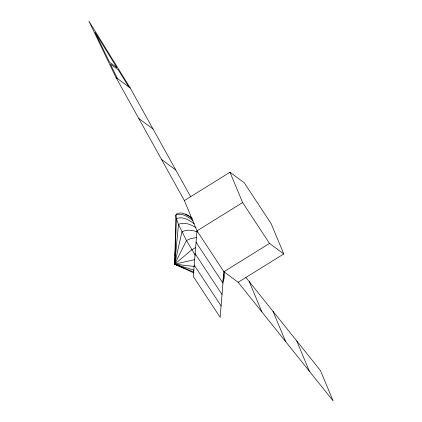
<?xml version="1.0" encoding="UTF-8"?>
<svg xmlns="http://www.w3.org/2000/svg" width="422" height="422" viewBox="0 0 422 422"><rect width="100%" height="100%" fill="white"/><g stroke="black" fill="none" stroke-linecap="round" stroke-linejoin="round"><path stroke-width="0.63" d="M174.93 258.908L174.713 264.14L193.777 272.923M175.067 255.637L175.341 249.096M174.893 262.194L174.713 264.14L183.734 267.954M174.945 262.848L174.713 264.14L193.983 272.164M222.974 280.509L223.57 276.268L223.454 273.962M222.505 282.381C224.668 279.306 224.541 275.344 224.166 271.773M184.377 200.577L229.985 172.239L244.243 182.789L271.135 223.639L283.763 253.944L238.156 282.281L223.897 271.731L197.011 230.881L184.377 200.577L115.987 77.448L88.889 21.1L130.245 87.998L190.712 196.863M229.985 172.239L242.618 202.544L197.011 230.881L193.26 276.473L220.152 317.323L223.897 271.731L269.51 243.399L283.763 253.944M195.375 247.698L191.831 249.771L174.713 264.14L178.422 265.433M194.463 259.699L174.713 264.14L175.847 215.083L176.823 213.775C182.293 211.185 187.98 215.442 192.226 218.57M196.747 237.517L190.19 238.778L186.461 240.54L174.713 264.14L194.067 270.18M194.357 266.456L174.713 264.14L176.417 218.733L175.847 215.083C181.961 212.345 188.27 217.108 192.965 220.648M197.459 232.016C192.58 230.09 186.672 229.172 181.908 231.91L174.713 264.14L178.48 224.472L176.417 218.733C182.631 215.827 189.283 220.263 194.273 223.744M185.638 214.466L188.254 215.531L192.01 217.9M195.956 227.606C190.876 224.615 184.235 221.492 178.48 224.472L186.461 240.54L195.254 255.189M115.987 77.448L130.245 87.998M138.775 118.471L153.028 129.021M161.557 159.495L175.816 170.045M245.989 277.544L320.477 370.595L333.111 400.9L238.156 282.281M242.618 202.544L269.51 243.399M196.072 242.281L222.964 283.13M195.133 253.675L222.025 294.53M194.199 265.074L221.086 305.924M128.821 86.943L118.139 69.683L110.427 64.097L117.411 78.503M296.74 340.939L309.373 371.244M273.002 311.288L285.636 341.593M249.26 281.632L261.893 311.937M116.804 67.525L109.541 62.261L95.05 32.378L116.804 67.525"/></g></svg>
